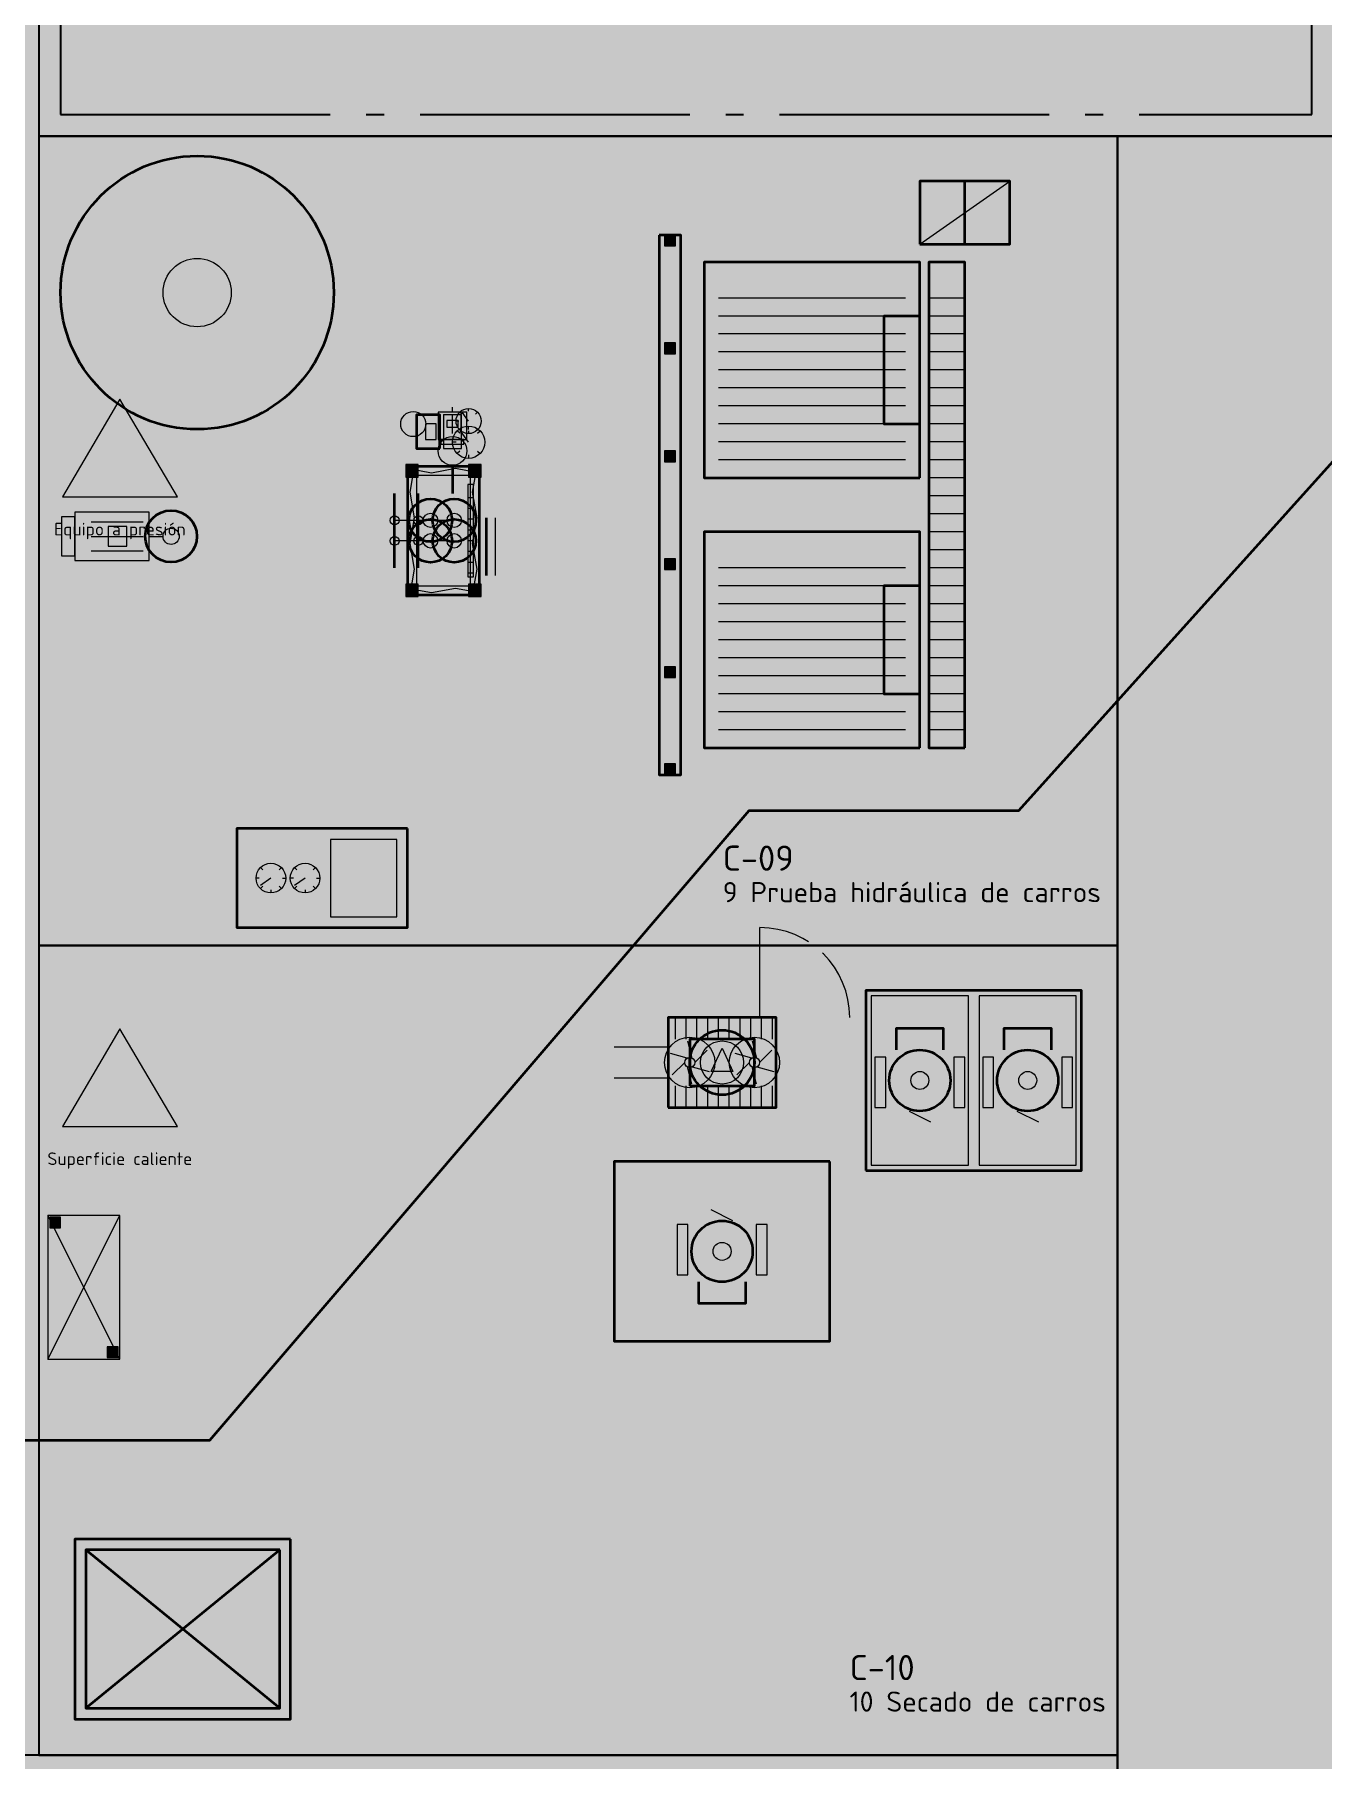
# Model space of a CAD drawing. Header units: millimetres. Extents: x 0 to 1189, y 0 to 841.
# Drawn here: x 545.8 to 617.4, y 457.8 to 553.7 of the extents above; entities that cross this region are included whole.
import ezdxf
from ezdxf.enums import TextEntityAlignment as Align

# ---------------------------------------------------------------- set-up
doc = ezdxf.new("R2010")
doc.units = ezdxf.units.MM
doc.linetypes.add('IRAM-E-TRAZOS', pattern=[5, 4, -1])
doc.linetypes.add('IRAM-F-TRAZO-PUNTO', pattern=[20, 15, -2, 1, -2])
for name, color, linetype, lineweight, true_color in [('A-DEM-AM', 2, 'CONTINUOUS', 35, 0xd7a500), ('A-DEM-RO', 1, 'CONTINUOUS', 35, 0xd21e1e), ('A-EQUIPO', 30, 'CONTINUOUS', 35, 0xe67800), ('A-ZONA-LOG', 5, 'IRAM-F-TRAZO-PUNTO', 25, 0x285ac8)]:
    doc.layers.add(name, color=color, linetype=linetype, lineweight=lineweight, true_color=true_color)
for name, color, linetype, lineweight in [('A-EJE', 1, 'IRAM-F-TRAZO-PUNTO', 18), ('A-EQUIPO-FINO', 8, 'CONTINUOUS', 13), ('A-EQUIPO-OCULTO', 8, 'IRAM-E-TRAZOS', 13), ('A-EQUIPO-RELLENO', 9, 'CONTINUOUS', 13), ('A-RELLENO', 9, 'CONTINUOUS', 13), ('A-SECTOR', 1, 'CONTINUOUS', 25), ('A-SECTOR-TXT', 1, 'CONTINUOUS', 25), ('A-TEXTO', 7, 'CONTINUOUS', 18), ('S-ESCAPE', 3, 'CONTINUOUS', 35), ('S-SENAL', 7, 'CONTINUOUS', 18)]:
    doc.layers.add(name, color=color, linetype=linetype, lineweight=lineweight)
doc.styles.add('ISO3098', font='isocpeur.ttf')

msp = doc.modelspace()

# ---------------------------------------------------------------- hatches: boundary and pattern name
at = {"layer": 'A-EQUIPO-FINO'}
h = msp.add_hatch(dxfattribs=at)
h.set_pattern_fill('ANSI31', scale=0.1889764, angle=45)
h.paths.add_polyline_path([(581, 497.8), (587, 497.8), (587, 499), (581, 499)])
h = msp.add_hatch(dxfattribs=at)
h.set_pattern_fill('ANSI31', scale=0.1889764, angle=45)
h.paths.add_polyline_path([(581, 494), (587, 494), (587, 495.2), (581, 495.2)])
at = {"layer": 'A-EQUIPO-RELLENO', "true_color": 0xe1e6ec}
h = msp.add_hatch(color=7, dxfattribs=at)
h.dxf.hatch_style = 1
h.paths.add_polyline_path([(562.4, 539.3), (562.141, 541.267), (561.382, 543.1), (560.174, 544.674), (558.6, 545.882), (556.767, 546.641), (554.8, 546.9), (552.833, 546.641), (551, 545.882), (549.426, 544.674), (548.218, 543.1), (547.459, 541.267), (547.2, 539.3), (547.459, 537.333), (548.218, 535.5), (549.426, 533.926), (551, 532.718), (552.833, 531.959), (554.8, 531.7), (556.767, 531.959), (558.6, 532.718), (560.174, 533.926), (561.382, 535.5), (562.141, 537.333)])
at = {"layer": 'A-EQUIPO-RELLENO', "true_color": 0xc8e1fa}
h = msp.add_hatch(color=7, dxfattribs=at)
h.dxf.hatch_style = 1
h.paths.add_polyline_path([(595, 542), (600, 542), (600, 545.5), (595, 545.5)])
at = {"layer": 'A-EQUIPO-RELLENO', "true_color": 0xc8e1f5}
h = msp.add_hatch(color=7, dxfattribs=at)
h.dxf.hatch_style = 1
h.paths.add_polyline_path([(580.5, 542.5), (580.5, 512.5), (581.7, 512.5), (581.7, 542.5)])
at = {"layer": 'A-EQUIPO-RELLENO', "true_color": 0x969ba0}
h = msp.add_hatch(color=7, dxfattribs=at)
h.dxf.hatch_style = 1
h.paths.add_polyline_path([(580.8, 542.5), (580.8, 541.9), (581.4, 541.9), (581.4, 542.5)])
at = {"layer": 'A-EQUIPO-RELLENO', "true_color": 0xc8e1fa}
h = msp.add_hatch(color=7, dxfattribs=at)
h.dxf.hatch_style = 1
h.paths.add_polyline_path([(595, 529), (595, 541), (583, 541), (583, 529)])
h = msp.add_hatch(color=7, dxfattribs=at)
h.dxf.hatch_style = 1
h.paths.add_polyline_path([(597.5, 514), (597.5, 541), (595.5, 541), (595.5, 514)])
at = {"layer": 'A-EQUIPO-RELLENO', "true_color": 0x969ba0}
h = msp.add_hatch(color=7, dxfattribs=at)
h.dxf.hatch_style = 1
h.paths.add_polyline_path([(580.8, 536.5), (580.8, 535.9), (581.4, 535.9), (581.4, 536.5)])
at = {"layer": 'A-EQUIPO-RELLENO', "true_color": 0xc8e1fa}
h = msp.add_hatch(color=7, dxfattribs=at)
h.dxf.hatch_style = 1
h.paths.add_polyline_path([(568.3, 530.64), (568.3, 532.5), (567, 532.5), (567, 530.64)])
at = {"layer": 'A-EQUIPO-RELLENO', "true_color": 0xcdd0d4}
h = msp.add_hatch(color=7, dxfattribs=at)
h.dxf.hatch_style = 1
h.paths.add_polyline_path([(569.8, 531.14), (569.8, 532.652), (568.2, 532.652), (568.2, 531.14)])
h = msp.add_hatch(color=7, dxfattribs=at)
h.dxf.hatch_style = 1
h.paths.add_polyline_path([(569.5, 530.64), (569.5, 532.5), (568.5, 532.5), (568.5, 530.64)])
at = {"layer": 'A-EQUIPO-RELLENO', "true_color": 0xffffff}
h = msp.add_hatch(color=7, dxfattribs=at)
h.dxf.hatch_style = 1
h.paths.add_polyline_path([(569.9, 532.86), (569.719, 532.836), (569.55, 532.766), (569.405, 532.655), (569.294, 532.51), (569.224, 532.341), (569.2, 532.16), (569.224, 531.979), (569.294, 531.81), (569.405, 531.665), (569.55, 531.554), (569.719, 531.484), (569.9, 531.46), (570.081, 531.484), (570.25, 531.554), (570.395, 531.665), (570.506, 531.81), (570.576, 531.979), (570.6, 532.16), (570.576, 532.341), (570.506, 532.51), (570.395, 532.655), (570.25, 532.766), (570.081, 532.836)])
h = msp.add_hatch(color=7, dxfattribs=at)
h.dxf.hatch_style = 1
h.paths.add_polyline_path([(569.9, 531.884), (569.667, 531.853), (569.45, 531.763), (569.264, 531.62), (569.121, 531.434), (569.031, 531.217), (569, 530.984), (569.031, 530.751), (569.121, 530.534), (569.264, 530.348), (569.45, 530.205), (569.667, 530.115), (569.9, 530.084), (570.133, 530.115), (570.35, 530.205), (570.536, 530.348), (570.679, 530.534), (570.769, 530.751), (570.8, 530.984), (570.769, 531.217), (570.679, 531.434), (570.536, 531.62), (570.35, 531.763), (570.133, 531.853)])
at = {"layer": 'A-EQUIPO-RELLENO', "true_color": 0x969ba0}
h = msp.add_hatch(color=7, dxfattribs=at)
h.dxf.hatch_style = 1
h.paths.add_polyline_path([(580.8, 530.5), (580.8, 529.9), (581.4, 529.9), (581.4, 530.5)])
h = msp.add_hatch(color=7, dxfattribs=at)
h.dxf.hatch_style = 1
h.paths.add_polyline_path([(567.1, 529.04), (567.1, 529.74), (566.4, 529.74), (566.4, 529.04)])
h = msp.add_hatch(color=7, dxfattribs=at)
h.dxf.hatch_style = 1
h.paths.add_polyline_path([(567.1, 529.04), (567.1, 529.74), (566.4, 529.74), (566.4, 529.04)])
at = {"layer": 'A-EQUIPO-RELLENO', "true_color": 0xf5f8fc}
h = msp.add_hatch(color=7, dxfattribs=at)
h.dxf.hatch_style = 1
h.paths.add_polyline_path([(570.5, 522.5), (570.5, 529.64), (566.5, 529.64), (566.5, 522.5)])
at = {"layer": 'A-EQUIPO-RELLENO', "true_color": 0x969ba0}
h = msp.add_hatch(color=7, dxfattribs=at)
h.dxf.hatch_style = 1
h.paths.add_polyline_path([(570.6, 529.04), (570.6, 529.74), (569.9, 529.74), (569.9, 529.04)])
h = msp.add_hatch(color=7, dxfattribs=at)
h.dxf.hatch_style = 1
h.paths.add_polyline_path([(570.6, 529.04), (570.6, 529.74), (569.9, 529.74), (569.9, 529.04)])
at = {"layer": 'A-EQUIPO-RELLENO', "true_color": 0xe2e7ee}
h = msp.add_hatch(color=7, dxfattribs=at)
h.dxf.hatch_style = 1
h.paths.add_polyline_path([(567.78, 527.84), (567.469, 527.799), (567.18, 527.679), (566.931, 527.489), (566.741, 527.24), (566.621, 526.951), (566.58, 526.64), (566.621, 526.329), (566.741, 526.04), (566.931, 525.791), (567.18, 525.601), (567.469, 525.481), (567.78, 525.44), (568.091, 525.481), (568.38, 525.601), (568.629, 525.791), (568.819, 526.04), (568.939, 526.329), (568.98, 526.64), (568.939, 526.951), (568.819, 527.24), (568.629, 527.489), (568.38, 527.679), (568.091, 527.799)])
h = msp.add_hatch(color=7, dxfattribs=at)
h.dxf.hatch_style = 1
h.paths.add_polyline_path([(569.1, 527.84), (568.789, 527.799), (568.5, 527.679), (568.251, 527.489), (568.061, 527.24), (567.941, 526.951), (567.9, 526.64), (567.941, 526.329), (568.061, 526.04), (568.251, 525.791), (568.5, 525.601), (568.789, 525.481), (569.1, 525.44), (569.411, 525.481), (569.7, 525.601), (569.949, 525.791), (570.139, 526.04), (570.259, 526.329), (570.3, 526.64), (570.259, 526.951), (570.139, 527.24), (569.949, 527.489), (569.7, 527.679), (569.411, 527.799)])
at = {"layer": 'A-EQUIPO-RELLENO', "true_color": 0xcdd0d4}
h = msp.add_hatch(color=7, dxfattribs=at)
h.dxf.hatch_style = 1
h.paths.add_polyline_path([(548, 524.4), (552.125, 524.4), (552.125, 527.1), (548, 527.1)])
at = {"layer": 'A-EQUIPO-RELLENO', "true_color": 0xe2e7ee}
h = msp.add_hatch(color=7, dxfattribs=at)
h.dxf.hatch_style = 1
h.paths.add_polyline_path([(567.78, 526.7), (567.469, 526.659), (567.18, 526.539), (566.931, 526.349), (566.741, 526.1), (566.621, 525.811), (566.58, 525.5), (566.621, 525.189), (566.741, 524.9), (566.931, 524.651), (567.18, 524.461), (567.469, 524.341), (567.78, 524.3), (568.091, 524.341), (568.38, 524.461), (568.629, 524.651), (568.819, 524.9), (568.939, 525.189), (568.98, 525.5), (568.939, 525.811), (568.819, 526.1), (568.629, 526.349), (568.38, 526.539), (568.091, 526.659)])
h = msp.add_hatch(color=7, dxfattribs=at)
h.dxf.hatch_style = 1
h.paths.add_polyline_path([(569.1, 526.7), (568.789, 526.659), (568.5, 526.539), (568.251, 526.349), (568.061, 526.1), (567.941, 525.811), (567.9, 525.5), (567.941, 525.189), (568.061, 524.9), (568.251, 524.651), (568.5, 524.461), (568.789, 524.341), (569.1, 524.3), (569.411, 524.341), (569.7, 524.461), (569.949, 524.651), (570.139, 524.9), (570.259, 525.189), (570.3, 525.5), (570.259, 525.811), (570.139, 526.1), (569.949, 526.349), (569.7, 526.539), (569.411, 526.659)])
at = {"layer": 'A-EQUIPO-RELLENO', "true_color": 0xc8e1fa}
h = msp.add_hatch(color=7, dxfattribs=at)
h.dxf.hatch_style = 1
h.paths.add_polyline_path([(595, 514), (595, 526), (583, 526), (583, 514)])
at = {"layer": 'A-EQUIPO-RELLENO', "true_color": 0x969ba0}
h = msp.add_hatch(color=7, dxfattribs=at)
h.dxf.hatch_style = 1
h.paths.add_polyline_path([(580.8, 524.5), (580.8, 523.9), (581.4, 523.9), (581.4, 524.5)])
h = msp.add_hatch(color=7, dxfattribs=at)
h.dxf.hatch_style = 1
h.paths.add_polyline_path([(567.1, 522.4), (567.1, 523.1), (566.4, 523.1), (566.4, 522.4)])
h = msp.add_hatch(color=7, dxfattribs=at)
h.dxf.hatch_style = 1
h.paths.add_polyline_path([(567.1, 522.4), (567.1, 523.1), (566.4, 523.1), (566.4, 522.4)])
h = msp.add_hatch(color=7, dxfattribs=at)
h.dxf.hatch_style = 1
h.paths.add_polyline_path([(570.6, 522.4), (570.6, 523.1), (569.9, 523.1), (569.9, 522.4)])
h = msp.add_hatch(color=7, dxfattribs=at)
h.dxf.hatch_style = 1
h.paths.add_polyline_path([(570.6, 522.4), (570.6, 523.1), (569.9, 523.1), (569.9, 522.4)])
h = msp.add_hatch(color=7, dxfattribs=at)
h.dxf.hatch_style = 1
h.paths.add_polyline_path([(580.8, 518.5), (580.8, 517.9), (581.4, 517.9), (581.4, 518.5)])
h = msp.add_hatch(color=7, dxfattribs=at)
h.dxf.hatch_style = 1
h.paths.add_polyline_path([(580.8, 513.1), (580.8, 512.5), (581.4, 512.5), (581.4, 513.1)])
at = {"layer": 'A-EQUIPO-RELLENO', "true_color": 0xeedec0}
h = msp.add_hatch(color=7, dxfattribs=at)
h.dxf.hatch_style = 1
h.paths.add_polyline_path([(566.5, 509.5), (557, 509.5), (557, 504), (566.5, 504)])
at = {"layer": 'A-EQUIPO-RELLENO', "true_color": 0xffffff}
h = msp.add_hatch(color=7, dxfattribs=at)
h.dxf.hatch_style = 1
h.paths.add_polyline_path([(558.075, 506.75), (558.103, 506.536), (558.186, 506.338), (558.317, 506.167), (558.487, 506.036), (558.686, 505.953), (558.9, 505.925), (559.114, 505.953), (559.312, 506.036), (559.483, 506.167), (559.614, 506.338), (559.697, 506.536), (559.725, 506.75), (559.697, 506.964), (559.614, 507.162), (559.483, 507.333), (559.312, 507.464), (559.114, 507.547), (558.9, 507.575), (558.686, 507.547), (558.487, 507.464), (558.317, 507.333), (558.186, 507.162), (558.103, 506.964)])
h = msp.add_hatch(color=7, dxfattribs=at)
h.dxf.hatch_style = 1
h.paths.add_polyline_path([(559.975, 506.75), (560.003, 506.536), (560.086, 506.338), (560.217, 506.167), (560.388, 506.036), (560.586, 505.953), (560.8, 505.925), (561.014, 505.953), (561.212, 506.036), (561.383, 506.167), (561.514, 506.338), (561.597, 506.536), (561.625, 506.75), (561.597, 506.964), (561.514, 507.162), (561.383, 507.333), (561.212, 507.464), (561.014, 507.547), (560.8, 507.575), (560.586, 507.547), (560.388, 507.464), (560.217, 507.333), (560.086, 507.162), (560.003, 506.964)])
at = {"layer": 'A-EQUIPO-RELLENO', "true_color": 0xfad7c8}
h = msp.add_hatch(color=7, dxfattribs=at)
h.dxf.hatch_style = 1
h.paths.add_polyline_path([(581, 494), (587, 494), (587, 499), (581, 499)])
at = {"layer": 'A-EQUIPO-RELLENO', "true_color": 0xfff5ee}
h = msp.add_hatch(color=7, dxfattribs=at)
h.dxf.hatch_style = 1
h.paths.add_polyline_path([(582.2, 495.2), (585.8, 495.2), (585.8, 497.8), (582.2, 497.8)])
at = {"layer": 'A-EQUIPO-RELLENO', "true_color": 0x969ba0}
h = msp.add_hatch(color=7, dxfattribs=at)
h.dxf.hatch_style = 1
h.paths.add_polyline_path([(592.5, 494), (593.1, 494), (593.1, 496.8), (592.5, 496.8)])
at = {"layer": 'A-EQUIPO-RELLENO', "true_color": 0xf0786e}
h = msp.add_hatch(color=7, dxfattribs=at)
h.dxf.hatch_style = 1
h.paths.add_polyline_path([(596.7, 495.5), (596.642, 495.94), (596.472, 496.35), (596.202, 496.702), (595.85, 496.972), (595.44, 497.142), (595, 497.2), (594.56, 497.142), (594.15, 496.972), (593.798, 496.702), (593.528, 496.35), (593.358, 495.94), (593.3, 495.5), (593.358, 495.06), (593.528, 494.65), (593.798, 494.298), (594.15, 494.028), (594.56, 493.858), (595, 493.8), (595.44, 493.858), (595.85, 494.028), (596.202, 494.298), (596.472, 494.65), (596.642, 495.06)])
at = {"layer": 'A-EQUIPO-RELLENO', "true_color": 0x969ba0}
h = msp.add_hatch(color=7, dxfattribs=at)
h.dxf.hatch_style = 1
h.paths.add_polyline_path([(596.9, 494), (597.5, 494), (597.5, 496.8), (596.9, 496.8)])
h = msp.add_hatch(color=7, dxfattribs=at)
h.dxf.hatch_style = 1
h.paths.add_polyline_path([(598.5, 494), (599.1, 494), (599.1, 496.8), (598.5, 496.8)])
at = {"layer": 'A-EQUIPO-RELLENO', "true_color": 0xf0786e}
h = msp.add_hatch(color=7, dxfattribs=at)
h.dxf.hatch_style = 1
h.paths.add_polyline_path([(602.7, 495.5), (602.642, 495.94), (602.472, 496.35), (602.202, 496.702), (601.85, 496.972), (601.44, 497.142), (601, 497.2), (600.56, 497.142), (600.15, 496.972), (599.798, 496.702), (599.528, 496.35), (599.358, 495.94), (599.3, 495.5), (599.358, 495.06), (599.528, 494.65), (599.798, 494.298), (600.15, 494.028), (600.56, 493.858), (601, 493.8), (601.44, 493.858), (601.85, 494.028), (602.202, 494.298), (602.472, 494.65), (602.642, 495.06)])
at = {"layer": 'A-EQUIPO-RELLENO', "true_color": 0x969ba0}
h = msp.add_hatch(color=7, dxfattribs=at)
h.dxf.hatch_style = 1
h.paths.add_polyline_path([(602.9, 494), (603.5, 494), (603.5, 496.8), (602.9, 496.8)])
at = {"layer": 'A-EQUIPO-RELLENO', "true_color": 0xeeeeee}
h = msp.add_hatch(color=7, dxfattribs=at)
h.dxf.hatch_style = 1
h.paths.add_polyline_path([(550.5, 480), (550.5, 488), (546.5, 488), (546.5, 480)])
at = {"layer": 'A-EQUIPO-RELLENO', "true_color": 0x969ba0}
h = msp.add_hatch(color=7, dxfattribs=at)
h.dxf.hatch_style = 1
h.paths.add_polyline_path([(547.2, 487.3), (547.2, 487.9), (546.6, 487.9), (546.6, 487.3)])
h = msp.add_hatch(color=7, dxfattribs=at)
h.dxf.hatch_style = 1
h.paths.add_polyline_path([(582.1, 487.5), (581.5, 487.5), (581.5, 484.7), (582.1, 484.7)])
at = {"layer": 'A-EQUIPO-RELLENO', "true_color": 0xf0786e}
h = msp.add_hatch(color=7, dxfattribs=at)
h.dxf.hatch_style = 1
h.paths.add_polyline_path([(582.3, 486), (582.358, 485.56), (582.528, 485.15), (582.798, 484.798), (583.15, 484.528), (583.56, 484.358), (584, 484.3), (584.44, 484.358), (584.85, 484.528), (585.202, 484.798), (585.472, 485.15), (585.642, 485.56), (585.7, 486), (585.642, 486.44), (585.472, 486.85), (585.202, 487.202), (584.85, 487.472), (584.44, 487.642), (584, 487.7), (583.56, 487.642), (583.15, 487.472), (582.798, 487.202), (582.528, 486.85), (582.358, 486.44)])
at = {"layer": 'A-EQUIPO-RELLENO', "true_color": 0x969ba0}
h = msp.add_hatch(color=7, dxfattribs=at)
h.dxf.hatch_style = 1
h.paths.add_polyline_path([(586.5, 487.5), (585.9, 487.5), (585.9, 484.7), (586.5, 484.7)])
h = msp.add_hatch(color=7, dxfattribs=at)
h.dxf.hatch_style = 1
h.paths.add_polyline_path([(550.4, 480.1), (550.4, 480.7), (549.8, 480.7), (549.8, 480.1)])
at = {"layer": 'A-RELLENO', "true_color": 0xf6f6f6}
h = msp.add_hatch(color=7, dxfattribs=at)
h.dxf.hatch_style = 1
h.paths.add_polyline_path([(531, 458), (546, 458), (546, 618), (531, 618)])
at = {"layer": 'A-RELLENO', "true_color": 0xfde4c8}
h = msp.add_hatch(color=7, dxfattribs=at)
h.dxf.hatch_style = 1
h.paths.add_polyline_path([(546, 548), (618, 548), (618, 618), (546, 618)])
at = {"layer": 'A-RELLENO', "true_color": 0xf8d9c0}
h = msp.add_hatch(color=7, dxfattribs=at)
h.dxf.hatch_style = 1
h.paths.add_polyline_path([(546, 503), (606, 503), (606, 548), (546, 548)])
h = msp.add_hatch(color=7, dxfattribs=at)
h.dxf.hatch_style = 1
h.paths.add_polyline_path([(606, 368), (618, 368), (618, 548), (606, 548)])
h = msp.add_hatch(color=7, dxfattribs=at)
h.dxf.hatch_style = 1
h.paths.add_polyline_path([(546, 458), (606, 458), (606, 503), (546, 503)])
h = msp.add_hatch(color=7, dxfattribs=at)
h.dxf.hatch_style = 1
h.paths.add_polyline_path([(526, 418), (606, 418), (606, 458), (526, 458)])
at = {"layer": 'S-SENAL', "true_color": 0xfac800}
h = msp.add_hatch(color=7, dxfattribs=at)
h.dxf.hatch_style = 1
h.paths.add_polyline_path([(547.3, 527.94), (553.7, 527.94), (550.5, 533.38)])
h = msp.add_hatch(color=7, dxfattribs=at)
h.dxf.hatch_style = 1
h.paths.add_polyline_path([(547.3, 492.94), (553.7, 492.94), (550.5, 498.38)])

# ---------------------------------------------------------------- linework, layer by layer
at = {"layer": 'A-DEM-AM'}
for points in [[(592, 490.5), (604, 490.5), (604, 500.5), (592, 500.5)], [(590, 491), (578, 491), (578, 481), (590, 481)]]:
    msp.add_lwpolyline(points, close=True, dxfattribs=at)
at = {"layer": 'A-DEM-RO'}
for p, q in [((559.4, 469.4), (548.6, 460.6)), ((559.4, 460.6), (548.6, 469.4))]:
    msp.add_line(p, q, dxfattribs=at)
for points in [[(560, 470), (548, 470), (548, 460), (560, 460)], [(559.4, 469.4), (548.6, 469.4), (548.6, 460.6), (559.4, 460.6)]]:
    msp.add_lwpolyline(points, close=True, dxfattribs=at)
at = {"layer": 'A-EJE'}
for p, q in [((581, 497.35), (578, 497.35)), ((581, 495.65), (581, 497.35)), ((578, 495.65), (581, 495.65))]:
    msp.add_line(p, q, dxfattribs=at)
at = {"layer": 'A-EQUIPO'}
for p, q in [((597.5, 542), (597.5, 545.5)), ((569, 529.64), (569, 528.14)), ((565.78, 524), (565.78, 528.14)), ((567.1, 524), (567.1, 528.14)), ((570.9, 523.571), (570.9, 526.784))]:
    msp.add_line(p, q, dxfattribs=at)
for points in [[(595, 542), (600, 542), (600, 545.5), (595, 545.5)], [(580.5, 542.5), (580.5, 512.5), (581.7, 512.5), (581.7, 542.5)], [(595, 529), (595, 541), (583, 541), (583, 529)], [(597.5, 514), (597.5, 541), (595.5, 541), (595.5, 514)], [(595, 532), (595, 538), (593, 538), (593, 532)], [(568.3, 530.64), (568.3, 532.5), (567, 532.5), (567, 530.64)], [(570.5, 522.5), (570.5, 529.64), (566.5, 529.64), (566.5, 522.5)], [(595, 514), (595, 526), (583, 526), (583, 514)], [(595, 517), (595, 523), (593, 523), (593, 517)], [(566.5, 509.5), (557, 509.5), (557, 504), (566.5, 504)], [(581, 494), (587, 494), (587, 499), (581, 499)], [(582.2, 495.2), (585.8, 495.2), (585.8, 497.8), (582.2, 497.8)]]:
    msp.add_lwpolyline(points, close=True, dxfattribs=at)
for points in [[(593.7, 497.2), (593.7, 498.4), (596.3, 498.4), (596.3, 497.2)], [(599.7, 497.2), (599.7, 498.4), (602.3, 498.4), (602.3, 497.2)], [(585.3, 484.3), (585.3, 483.1), (582.7, 483.1), (582.7, 484.3)]]:
    msp.add_lwpolyline(points, dxfattribs=at)
for centre, radius in [((554.8, 539.3), 7.6), ((567.78, 526.64), 1.2), ((569.1, 526.64), 1.2), ((553.35, 525.75), 1.44), ((567.78, 525.5), 1.2), ((569.1, 525.5), 1.2), ((584, 496.5), 1.8), ((595, 495.5), 1.7), ((601, 495.5), 1.7), ((584, 486), 1.7)]:
    msp.add_circle(centre, radius, dxfattribs=at)
at = {"layer": 'A-EQUIPO-FINO'}
for p, q in [((595, 542), (600, 545.5)), ((594.2, 539), (583.8, 539)), ((597.5, 539), (595.5, 539)), ((594.2, 538), (583.8, 538)), ((597.5, 538), (595.5, 538)), ((594.2, 537), (583.8, 537)), ((597.5, 537), (595.5, 537)), ((594.2, 536), (583.8, 536)), ((597.5, 536), (595.5, 536)), ((594.2, 535), (583.8, 535)), ((597.5, 535), (595.5, 535)), ((594.2, 534), (583.8, 534)), ((597.5, 534), (595.5, 534)), ((568.52, 531.473), (568.52, 532.531)), ((569, 532.652), (569, 532.924)), ((569, 531.473), (569, 532.531)), ((569.514, 532.546), (569.405, 532.655)), ((569.48, 531.473), (569.48, 532.531)), ((569.9, 532.16), (569.55, 532.65)), ((569.9, 532.706), (569.9, 532.86)), ((570.286, 532.546), (570.395, 532.655)), ((594.2, 533), (583.8, 533)), ((597.5, 533), (595.5, 533)), ((569.354, 532.16), (569.2, 532.16)), ((569.404, 531.48), (569.264, 531.62)), ((569.514, 531.774), (569.405, 531.665)), ((569.9, 530.984), (569.45, 531.614)), ((569.9, 531.686), (569.9, 531.884)), ((569.9, 531.614), (569.9, 531.46)), ((570.286, 531.774), (570.395, 531.665)), ((570.396, 531.48), (570.536, 531.62)), ((594.2, 532), (583.8, 532)), ((597.5, 532), (595.5, 532)), ((569.198, 530.984), (569, 530.984)), ((569.404, 530.488), (569.264, 530.348)), ((570.396, 530.488), (570.536, 530.348)), ((594.2, 531), (583.8, 531)), ((597.5, 531), (595.5, 531)), ((569.9, 530.282), (569.9, 530.084)), ((594.2, 530), (583.8, 530)), ((597.5, 530), (595.5, 530)), ((597.5, 529), (595.5, 529)), ((570.18, 527.9), (569.86, 527.9)), ((597.5, 528), (595.5, 528)), ((548.908, 526.56), (551.795, 526.56)), ((567.38, 526.64), (565.78, 526.64)), ((568.7, 526.64), (567.1, 526.64)), ((570.18, 527.3), (569.86, 527.3)), ((570.18, 526.7), (569.86, 526.7)), ((597.5, 527), (595.5, 527)), ((548.908, 525.75), (551.795, 525.75)), ((552.125, 525.75), (552.868, 525.75)), ((570.18, 526.1), (569.86, 526.1)), ((597.5, 526), (595.5, 526)), ((548.908, 524.94), (551.795, 524.94)), ((567.38, 525.5), (565.78, 525.5)), ((568.7, 525.5), (567.1, 525.5)), ((570.18, 525.5), (569.86, 525.5)), ((570.18, 524.9), (569.86, 524.9)), ((597.5, 525), (595.5, 525)), ((570.18, 524.3), (569.86, 524.3)), ((570.18, 523.7), (569.86, 523.7)), ((594.2, 524), (583.8, 524)), ((597.5, 524), (595.5, 524)), ((594.2, 523), (583.8, 523)), ((597.5, 523), (595.5, 523)), ((594.2, 522), (583.8, 522)), ((597.5, 522), (595.5, 522)), ((594.2, 521), (583.8, 521)), ((597.5, 521), (595.5, 521)), ((594.2, 520), (583.8, 520)), ((597.5, 520), (595.5, 520)), ((594.2, 519), (583.8, 519)), ((597.5, 519), (595.5, 519)), ((594.2, 518), (583.8, 518)), ((597.5, 518), (595.5, 518)), ((594.2, 517), (583.8, 517)), ((597.5, 517), (595.5, 517)), ((594.2, 516), (583.8, 516)), ((597.5, 516), (595.5, 516)), ((594.2, 515), (583.8, 515)), ((597.5, 515), (595.5, 515)), ((558.445, 507.205), (558.317, 507.333)), ((559.355, 507.205), (559.483, 507.333)), ((560.345, 507.205), (560.217, 507.333)), ((561.255, 507.205), (561.383, 507.333)), ((558.256, 506.75), (558.075, 506.75)), ((558.9, 506.75), (558.322, 506.338)), ((559.543, 506.75), (559.725, 506.75)), ((560.156, 506.75), (559.975, 506.75)), ((560.8, 506.75), (560.223, 506.338)), ((561.443, 506.75), (561.625, 506.75)), ((558.445, 506.295), (558.317, 506.167)), ((558.9, 506.107), (558.9, 505.925)), ((559.355, 506.295), (559.483, 506.167)), ((560.345, 506.295), (560.217, 506.167)), ((560.8, 506.107), (560.8, 505.925)), ((561.255, 506.295), (561.383, 506.167)), ((586.1, 499), (586.1, 504)), ((594.4, 493.8), (595.6, 493.2)), ((600.4, 493.8), (601.6, 493.2)), ((584.6, 487.7), (583.4, 488.3)), ((550.5, 480), (546.5, 488)), ((546.5, 480), (550.5, 488))]:
    msp.add_line(p, q, dxfattribs=at)
for points in [[(580.8, 542.5), (580.8, 541.9), (581.4, 541.9), (581.4, 542.5)], [(580.8, 536.5), (580.8, 535.9), (581.4, 535.9), (581.4, 536.5)], [(569.8, 531.14), (569.8, 532.652), (568.2, 532.652), (568.2, 531.14)], [(569.5, 530.64), (569.5, 532.5), (568.5, 532.5), (568.5, 530.64)], [(569.32, 531.82), (569.32, 532.198), (568.68, 532.198), (568.68, 531.82)], [(569.64, 530.868), (569.64, 531.14), (568.36, 531.14), (568.36, 530.868)], [(580.8, 530.5), (580.8, 529.9), (581.4, 529.9), (581.4, 530.5)], [(567.1, 529.04), (567.1, 529.74), (566.4, 529.74), (566.4, 529.04)], [(567.1, 529.04), (567.1, 529.74), (566.4, 529.74), (566.4, 529.04)], [(570.6, 529.04), (570.6, 529.74), (569.9, 529.74), (569.9, 529.04)], [(570.6, 529.04), (570.6, 529.74), (569.9, 529.74), (569.9, 529.04)], [(570, 523), (570, 529.14), (567, 529.14), (567, 523)], [(570.18, 523.5), (570.18, 528.64), (569.86, 528.64), (569.86, 523.5)], [(547.258, 524.67), (548, 524.67), (548, 526.83), (547.258, 526.83)], [(548, 524.4), (552.125, 524.4), (552.125, 527.1), (548, 527.1)], [(549.856, 525.21), (550.888, 525.21), (550.888, 526.29), (549.856, 526.29)], [(580.8, 524.5), (580.8, 523.9), (581.4, 523.9), (581.4, 524.5)], [(567.1, 522.4), (567.1, 523.1), (566.4, 523.1), (566.4, 522.4)], [(567.1, 522.4), (567.1, 523.1), (566.4, 523.1), (566.4, 522.4)], [(570.6, 522.4), (570.6, 523.1), (569.9, 523.1), (569.9, 522.4)], [(570.6, 522.4), (570.6, 523.1), (569.9, 523.1), (569.9, 522.4)], [(580.8, 518.5), (580.8, 517.9), (581.4, 517.9), (581.4, 518.5)], [(580.8, 513.1), (580.8, 512.5), (581.4, 512.5), (581.4, 513.1)], [(565.9, 508.9), (562.225, 508.9), (562.225, 504.6), (565.9, 504.6)], [(592.3, 490.8), (597.7, 490.8), (597.7, 500.2), (592.3, 500.2)], [(598.3, 490.8), (603.7, 490.8), (603.7, 500.2), (598.3, 500.2)], [(583.4, 496), (584, 497.3), (584.6, 496)], [(592.5, 494), (593.1, 494), (593.1, 496.8), (592.5, 496.8)], [(596.9, 494), (597.5, 494), (597.5, 496.8), (596.9, 496.8)], [(598.5, 494), (599.1, 494), (599.1, 496.8), (598.5, 496.8)], [(602.9, 494), (603.5, 494), (603.5, 496.8), (602.9, 496.8)], [(550.5, 480), (550.5, 488), (546.5, 488), (546.5, 480)], [(547.2, 487.3), (547.2, 487.9), (546.6, 487.9), (546.6, 487.3)], [(582.1, 487.5), (581.5, 487.5), (581.5, 484.7), (582.1, 484.7)], [(586.5, 487.5), (585.9, 487.5), (585.9, 484.7), (586.5, 484.7)], [(550.4, 480.1), (550.4, 480.7), (549.8, 480.7), (549.8, 480.1)]]:
    msp.add_lwpolyline(points, close=True, dxfattribs=at)
for points in [[(570.5, 529.265), (569.167, 529.515), (567.833, 529.265), (566.5, 529.515)], [(566.875, 529.64), (566.625, 528.212), (566.875, 526.784), (566.625, 525.356), (566.875, 523.928), (566.625, 522.5)], [(570.125, 522.5), (570.375, 523.928), (570.125, 525.356), (570.375, 526.784), (570.125, 528.212), (570.375, 529.64)], [(566.5, 522.875), (567.833, 522.625), (569.167, 522.875), (570.5, 522.625)], [(582.06, 496.742), (581.121, 497.003)], [(582.34, 496.742), (582.096, 497.685)], [(582.48, 496.5), (583.175, 497.183)], [(585.66, 496.742), (584.721, 497.003)], [(585.94, 496.742), (585.696, 497.685)], [(586.08, 496.5), (586.775, 497.183)], [(581.92, 496.5), (581.225, 495.817)], [(582.06, 496.258), (582.304, 495.315)], [(582.34, 496.258), (583.279, 495.997)], [(585.52, 496.5), (584.825, 495.817)], [(585.66, 496.258), (585.904, 495.315)], [(585.94, 496.258), (586.879, 495.997)]]:
    msp.add_lwpolyline(points, dxfattribs=at)
for centre, radius in [((554.8, 539.3), 1.9), ((566.82, 531.992), 0.7), ((569.9, 532.16), 0.7), ((569, 530.5), 0.8), ((569.9, 530.984), 0.9), ((565.78, 526.64), 0.25), ((567.1, 526.64), 0.25), ((567.78, 526.64), 0.4), ((569.1, 526.64), 0.4), ((553.35, 525.75), 0.45), ((565.78, 525.5), 0.25), ((567.1, 525.5), 0.25), ((567.78, 525.5), 0.4), ((569.1, 525.5), 0.4), ((558.9, 506.75), 0.825), ((560.8, 506.75), 0.825), ((582.2, 496.5), 1.4), ((585.8, 496.5), 1.4), ((582.2, 496.5), 0.28), ((584, 496.5), 1.2), ((585.8, 496.5), 0.28), ((595, 495.5), 0.5), ((601, 495.5), 0.5), ((584, 486), 0.5)]:
    msp.add_circle(centre, radius, dxfattribs=at)
at = {"layer": 'A-EQUIPO-OCULTO'}
msp.add_line((571.4, 523.571), (571.4, 526.784), dxfattribs=at)
msp.add_lwpolyline([(568.1, 531.14), (568.1, 532), (567.5, 532), (567.5, 531.14)], close=True, dxfattribs=at)
msp.add_arc((586.1, 499), 5, 0, 90, dxfattribs=at)
at = {"layer": 'A-SECTOR'}
for points in [[(546, 548), (618, 548), (618, 618), (546, 618)], [(546, 503), (606, 503), (606, 548), (546, 548)], [(606, 368), (618, 368), (618, 548), (606, 548)], [(546, 458), (606, 458), (606, 503), (546, 503)], [(526, 418), (606, 418), (606, 458), (526, 458)]]:
    msp.add_lwpolyline(points, close=True, dxfattribs=at)
at = {"layer": 'A-TEXTO'}
for points in [[(547.3, 527.94), (553.7, 527.94), (550.5, 533.38)], [(547.3, 492.94), (553.7, 492.94), (550.5, 498.38)]]:
    msp.add_lwpolyline(points, close=True, dxfattribs=at)
at = {"layer": 'A-ZONA-LOG'}
msp.add_lwpolyline([(547.2, 549.2), (616.8, 549.2), (616.8, 616.8), (547.2, 616.8)], close=True, dxfattribs=at)
at = {"layer": 'S-ESCAPE'}
msp.add_lwpolyline([(595.5, 440.5), (595.5, 435.5), (525.5, 435.5), (525.5, 460.5), (540.5, 475.5), (555.5, 475.5), (585.5, 510.5), (600.5, 510.5), (645.5, 560.5), (645.5, 575.5), (680.5, 605.5), (680.5, 615.5), (695.5, 630.5), (710.5, 635.5)], dxfattribs=at)

# ---------------------------------------------------------------- texts
at = {"layer": 'A-SECTOR-TXT', "style": 'ISO3098'}
for s, height, p in [('C-09', 1.4, (584.038, 508.56)), ('9 Prueba hidráulica de carros', 1.12, (584.038, 506.53)), ('C-10', 1.4, (591.094, 463.56)), ('10 Secado de carros', 1.12, (591.094, 461.53))]:
    msp.add_text(s, height=height, dxfattribs=at).set_placement(p, align=Align.TOP_LEFT)
at = {"layer": 'A-TEXTO', "style": 'ISO3098'}
for s, p in [('Equipo a presión', (550.5, 526.5)), ('Superficie caliente', (550.5, 491.5))]:
    msp.add_text(s, height=0.7, dxfattribs=at).set_placement(p, align=Align.TOP_CENTER)

doc.saveas('drawing.dxf')
